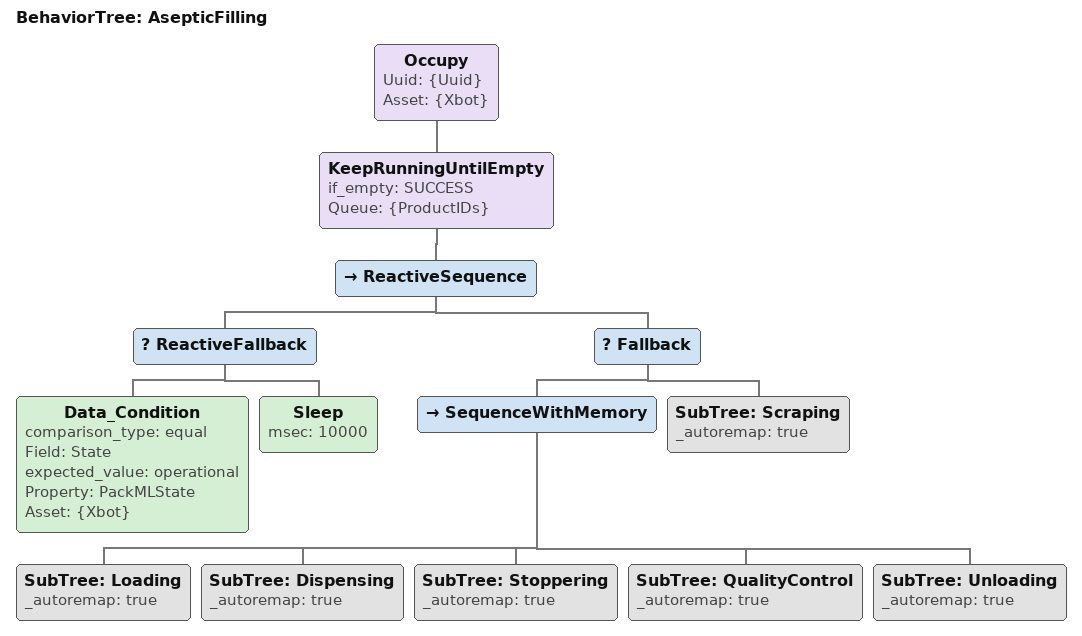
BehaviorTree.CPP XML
<?xml version="1.0" encoding="UTF-8"?>
<root BTCPP_format="4">
  <include path="./loading.xml" />
  <include path="./dispensing.xml" />
  <include path="./stoppering.xml" />
  <include path="./camera.xml" />
  <include path="./unloading.xml" />
  <include path="./scraping.xml" />
  <BehaviorTree ID="AsepticFilling">
    <Occupy Uuid="{Uuid}"
            Asset="{Xbot}">
      <KeepRunningUntilEmpty if_empty="SUCCESS"
                             Queue="{ProductIDs}">
        <ReactiveSequence>
          <ReactiveFallback>
            <Data_Condition comparison_type="equal"
                            Field="State"
                            expected_value="operational"
                            Property="PackMLState"
                            Asset="{Xbot}"/>
            <Sleep msec="10000"/>
          </ReactiveFallback>
          <Fallback>
            <SequenceWithMemory>
              <SubTree ID="Loading"
                       _autoremap="true"/>
              <SubTree ID="Dispensing"
                       _autoremap="true"/>
              <SubTree ID="Stoppering"
                       _autoremap="true"/>
              <SubTree ID="QualityControl"
                       _autoremap="true"/>
              <SubTree ID="Unloading"
                       _autoremap="true"/>
            </SequenceWithMemory>
            <SubTree ID="Scraping"
                     _autoremap="true"/>
          </Fallback>
        </ReactiveSequence>
      </KeepRunningUntilEmpty>
    </Occupy>
  </BehaviorTree>
</root>
